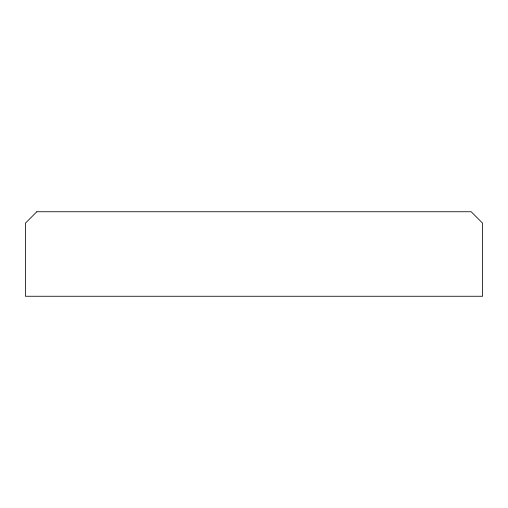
<?xml version="1.0" encoding="UTF-8"?>
<svg xmlns="http://www.w3.org/2000/svg" width="508" height="508" viewBox="0 0 508 508"><rect width="100%" height="100%" fill="white"/><g stroke="black" fill="none" stroke-linecap="round" stroke-linejoin="round"><path stroke-width="0.76" d="M36.83 211.741L25.4 223.171L25.4 296.259L482.6 296.259L482.6 223.171L471.17 211.741L36.83 211.741"/></g></svg>
